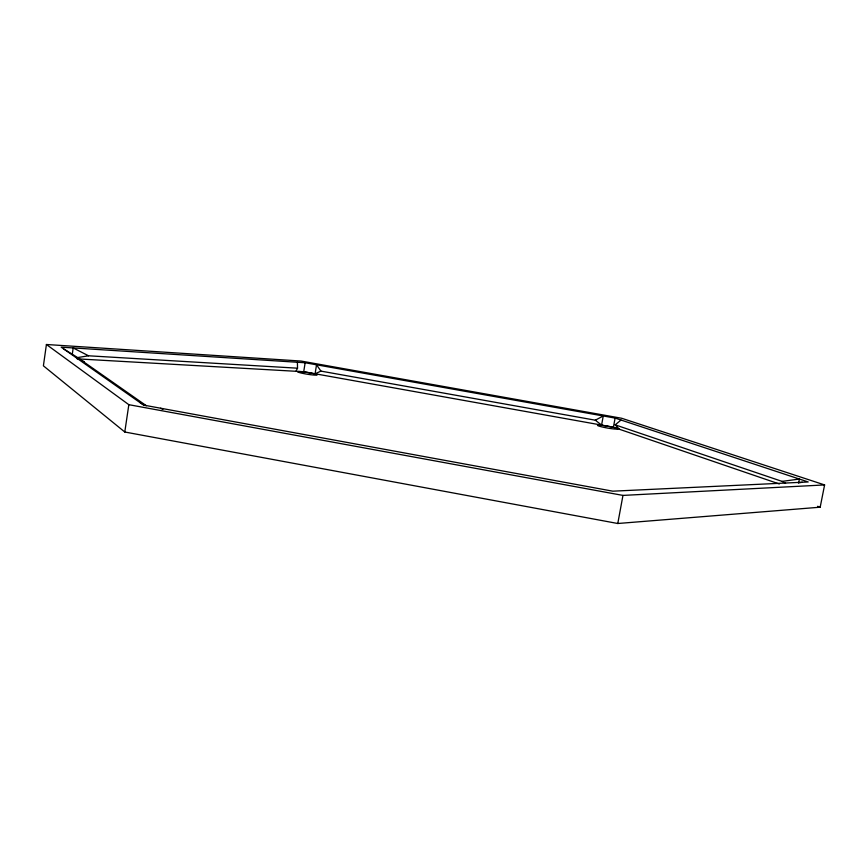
<?xml version="1.0" encoding="UTF-8"?>
<svg xmlns="http://www.w3.org/2000/svg" width="868" height="868" viewBox="0 0 868 868"><rect width="100%" height="100%" fill="white"/><g stroke="black" fill="none" stroke-linecap="round" stroke-linejoin="round"><path stroke-width="1.3" d="M46.416 344.498L43.4 365.829L124.786 432.004L617.788 523.502L820.184 507.194L824.6 484.93L621.683 418.267L301.077 361.055L46.416 344.498L128.833 404.683L622.964 495.411L824.6 484.93M72.239 354.556L73.183 347.938L88.547 355.793L297.529 368.195L297.409 362.26M124.786 432.004L128.833 404.683M77.068 358.842L303.713 371.732L305.145 362.759L615.097 418.083L808.206 481.968L612.819 491.179L143.546 405.085L61.194 347.167L305.145 362.759M779.312 483.975L613.426 427.208L615.097 418.083M617.788 523.502L622.964 495.411M798.679 482.738L799.406 479.06L782.057 481.382L615.184 424.853L621.043 420.047M295.977 371.287L297.529 368.195M595.318 420.199L603.238 415.967L601.578 425.081L595.318 420.199L320.932 371.113L315.095 373.772L316.538 364.788L320.932 371.113M798.386 482.933L802.292 482.25M76.861 357.692L88.547 355.793M303.713 371.732L613.426 427.208M817.623 506.304L820.184 507.194M160.602 408.21L162.88 409.446M782.057 481.382L785.562 483.389M139.65 402.351L145.238 405.606M63.906 349.077L76.558 356.889L146.399 405.768M615.184 424.853L619.361 429.237M81.559 360.697A11.913 1.215 8.3 0 1 83.719 362.206M617.332 428.792L617.213 429.02A10.101 0.922 10.2 0 1 603.162 427.186A10.101 0.922 10.2 0 1 599.886 425.146L601.817 425.331A10.101 0.922 10.2 0 1 617.332 428.792M297.876 371.634L297.691 371.829A9.863 0.89 9.2 0 0 310.505 374.694A9.863 0.89 9.2 0 0 315.496 374.141L313.825 373.696A9.863 0.89 9.2 0 0 297.876 371.634"/></g></svg>
